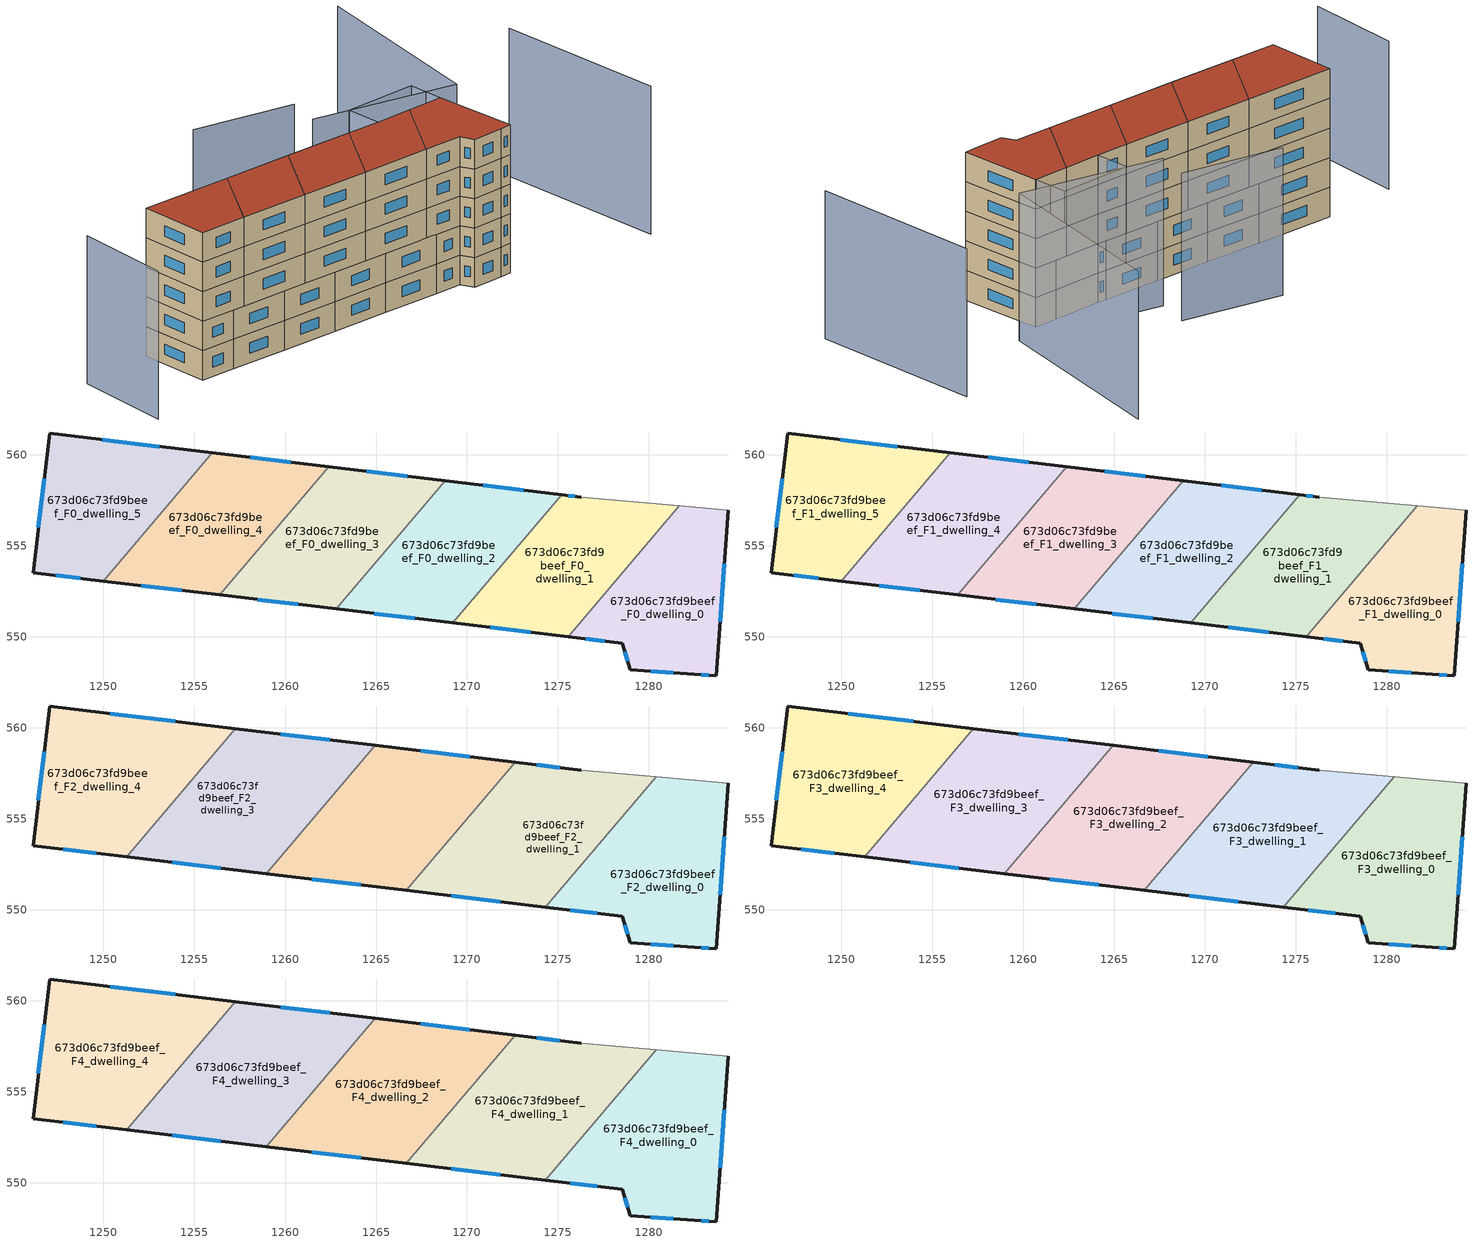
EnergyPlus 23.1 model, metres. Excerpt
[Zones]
673d06c73fd9beef_F0_dwelling_0
 floor ground (EU_floor_Construction): 1284.37,556.96 1283.72,547.85 1282.5,547.93 1278.98,548.17 1278.56,549.63 1275.57,549.99 1281.7,557.2 z0
 wall outside (EU_wall_Construction): 1275.57,549.99 1278.56,549.63 1278.98,548.17 1282.5,547.93 1283.72,547.85 1284.37,556.96 z0:3
 wall adiabatic (EU_wall_Construction): 1284.37,556.96 1281.7,557.2 z0:3
 wall to 673d06c73fd9beef_F0_dwelling_1 (EU_wall_Construction): 1281.7,557.2 1275.57,549.99 z0:3
 window (EU_Window_Construction): 1283.93,550.82 1284.15,554 / 1282.89,547.91 1283.32,547.88 / 1280.12,548.1 1281.35,548.01 / 1278.69,549.16 1278.84,548.65 / 1276.54,549.88 1277.59,549.75 z0.98:2.02
673d06c73fd9beef_F0_dwelling_1
 floor ground (EU_floor_Construction): 1281.7,557.2 1275.57,549.99 1269.22,550.75 1275.21,557.8 1276.3,557.67 z0
 wall outside (EU_wall_Construction): 1269.22,550.75 1275.57,549.99 / 1276.3,557.67 1275.21,557.8 z0:3
 wall adiabatic (EU_wall_Construction): 1281.7,557.2 1276.3,557.67 z0:3
 wall to 673d06c73fd9beef_F0_dwelling_2 (EU_wall_Construction): 1275.21,557.8 1269.22,550.75 z0:3
 window (EU_Window_Construction): 1271.29,550.51 1273.51,550.24 / 1275.94,557.72 1275.57,557.76 z0.98:2.02
673d06c73fd9beef_F0_dwelling_2
 floor ground (EU_floor_Construction): 1275.21,557.8 1269.22,550.75 1262.81,551.52 1268.8,558.57 z0
 wall outside (EU_wall_Construction): 1262.81,551.52 1269.22,550.75 / 1275.21,557.8 1268.8,558.57 z0:3
 wall to 673d06c73fd9beef_F0_dwelling_3 (EU_wall_Construction): 1268.8,558.57 1262.81,551.52 z0:3
 window (EU_Window_Construction): 1264.9,551.27 1267.14,551 / 1273.13,558.05 1270.89,558.32 z0.98:2.02
673d06c73fd9beef_F0_dwelling_3
 floor ground (EU_floor_Construction): 1268.8,558.57 1262.81,551.52 1256.41,552.29 1262.4,559.34 z0
 wall outside (EU_wall_Construction): 1256.41,552.29 1262.81,551.52 / 1268.8,558.57 1262.4,559.34 z0:3
 wall to 673d06c73fd9beef_F0_dwelling_4 (EU_wall_Construction): 1262.4,559.34 1256.41,552.29 z0:3
 window (EU_Window_Construction): 1258.49,552.04 1260.73,551.77 / 1266.72,558.82 1264.48,559.09 z0.98:2.02
673d06c73fd9beef_F0_dwelling_4
 floor ground (EU_floor_Construction): 1262.4,559.34 1256.41,552.29 1250,553.06 1255.99,560.11 z0
 wall outside (EU_wall_Construction): 1250,553.06 1256.41,552.29 / 1262.4,559.34 1255.99,560.11 z0:3
 wall to 673d06c73fd9beef_F0_dwelling_5 (EU_wall_Construction): 1255.99,560.11 1250,553.06 z0:3
 window (EU_Window_Construction): 1252.08,552.81 1254.32,552.54 / 1260.31,559.59 1258.07,559.86 z0.98:2.02
673d06c73fd9beef_F0_dwelling_5
 floor ground (EU_floor_Construction): 1255.99,560.11 1250,553.06 1246.13,553.53 1247.04,561.18 z0
 wall outside (EU_wall_Construction): 1255.99,560.11 1247.04,561.18 1246.13,553.53 1250,553.06 z0:3
 window (EU_Window_Construction): 1247.39,553.37 1248.74,553.21 / 1246.74,558.69 1246.42,556.02 / 1253.08,560.46 1249.95,560.84 z0.98:2.02
673d06c73fd9beef_F1_dwelling_0
 floor to 673d06c73fd9beef_F0_dwelling_0 (EU_floor_Construction): 1284.37,556.96 1283.72,547.85 1282.5,547.93 1278.98,548.17 1278.56,549.63 1275.57,549.99 1281.7,557.2 z3
 wall outside (EU_wall_Construction): 1275.57,549.99 1278.56,549.63 1278.98,548.17 1282.5,547.93 1283.72,547.85 1284.37,556.96 z3:6
 wall adiabatic (EU_wall_Construction): 1284.37,556.96 1281.7,557.2 z3:6
 wall to 673d06c73fd9beef_F1_dwelling_1 (EU_wall_Construction): 1281.7,557.2 1275.57,549.99 z3:6
 window (EU_Window_Construction): 1283.93,550.82 1284.15,554 / 1282.89,547.91 1283.32,547.88 / 1280.12,548.1 1281.35,548.01 / 1278.69,549.16 1278.84,548.65 / 1276.54,549.88 1277.59,549.75 z3.98:5.02
673d06c73fd9beef_F1_dwelling_1
 floor to 673d06c73fd9beef_F0_dwelling_1 (EU_floor_Construction): 1281.7,557.2 1275.57,549.99 1269.22,550.75 1275.21,557.8 1276.3,557.67 z3
 wall outside (EU_wall_Construction): 1269.22,550.75 1275.57,549.99 / 1276.3,557.67 1275.21,557.8 z3:6
 wall adiabatic (EU_wall_Construction): 1281.7,557.2 1276.3,557.67 z3:6
 wall to 673d06c73fd9beef_F1_dwelling_2 (EU_wall_Construction): 1275.21,557.8 1269.22,550.75 z3:6
 window (EU_Window_Construction): 1271.29,550.51 1273.51,550.24 / 1275.94,557.72 1275.57,557.76 z3.98:5.02
673d06c73fd9beef_F1_dwelling_2
 floor to 673d06c73fd9beef_F0_dwelling_2 (EU_floor_Construction): 1275.21,557.8 1269.22,550.75 1262.81,551.52 1268.8,558.57 z3
 wall outside (EU_wall_Construction): 1262.81,551.52 1269.22,550.75 / 1275.21,557.8 1268.8,558.57 z3:6
 wall to 673d06c73fd9beef_F1_dwelling_3 (EU_wall_Construction): 1268.8,558.57 1262.81,551.52 z3:6
 window (EU_Window_Construction): 1264.9,551.27 1267.14,551 / 1273.13,558.05 1270.89,558.32 z3.98:5.02
673d06c73fd9beef_F1_dwelling_3
 floor to 673d06c73fd9beef_F0_dwelling_3 (EU_floor_Construction): 1268.8,558.57 1262.81,551.52 1256.4,552.29 1262.4,559.34 z3
 wall outside (EU_wall_Construction): 1256.41,552.29 1262.81,551.52 / 1268.8,558.57 1262.4,559.34 z3:6
 wall to 673d06c73fd9beef_F1_dwelling_4 (EU_wall_Construction): 1262.4,559.34 1256.41,552.29 z3:6
 window (EU_Window_Construction): 1258.49,552.04 1260.73,551.77 / 1266.72,558.82 1264.48,559.09 z3.98:5.02
673d06c73fd9beef_F1_dwelling_4
 floor to 673d06c73fd9beef_F0_dwelling_4 (EU_floor_Construction): 1262.4,559.34 1256.4,552.29 1250,553.06 1255.99,560.11 z3
 wall outside (EU_wall_Construction): 1250,553.06 1256.41,552.29 / 1262.4,559.34 1255.99,560.11 z3:6
 wall to 673d06c73fd9beef_F1_dwelling_5 (EU_wall_Construction): 1255.99,560.11 1250,553.06 z3:6
 window (EU_Window_Construction): 1252.08,552.81 1254.32,552.54 / 1260.31,559.59 1258.07,559.86 z3.98:5.02
673d06c73fd9beef_F1_dwelling_5
 floor to 673d06c73fd9beef_F0_dwelling_5 (EU_floor_Construction): 1255.99,560.11 1250,553.06 1246.13,553.53 1247.04,561.18 z3
 wall outside (EU_wall_Construction): 1255.99,560.11 1247.04,561.18 1246.13,553.53 1250,553.06 z3:6
 window (EU_Window_Construction): 1247.39,553.37 1248.74,553.21 / 1246.74,558.69 1246.42,556.02 / 1253.08,560.46 1249.95,560.84 z3.98:5.02
673d06c73fd9beef_F2_dwelling_0
 floor to 673d06c73fd9beef_F1_dwelling_0 (EU_floor_Construction): 1284.37,556.96 1283.72,547.85 1282.5,547.93 1278.98,548.17 1278.56,549.63 1275.57,549.99 1281.7,557.2 z6
 floor to 673d06c73fd9beef_F1_dwelling_1 (EU_floor_Construction): 1281.7,557.2 1275.57,549.99 1274.32,550.14 1280.41,557.31 z6
 wall outside (EU_wall_Construction): 1274.32,550.14 1278.56,549.63 1278.98,548.17 1282.5,547.93 1283.72,547.85 1284.37,556.96 z6:9
 wall adiabatic (EU_wall_Construction): 1284.37,556.96 1280.41,557.31 z6:9
 wall to 673d06c73fd9beef_F2_dwelling_1 (EU_wall_Construction): 1280.41,557.31 1274.32,550.14 z6:9
 window (EU_Window_Construction): 1283.93,550.82 1284.15,554 / 1282.89,547.91 1283.32,547.88 / 1280.12,548.1 1281.35,548.01 / 1278.69,549.16 1278.84,548.65 / 1275.69,549.98 1277.18,549.8 z6.98:8.02
673d06c73fd9beef_F2_dwelling_1
 floor to 673d06c73fd9beef_F1_dwelling_1 (EU_floor_Construction): 1280.41,557.31 1274.32,550.14 1269.22,550.75 1275.21,557.8 1276.3,557.67 z6
 floor to 673d06c73fd9beef_F1_dwelling_2 (EU_floor_Construction): 1275.21,557.8 1269.22,550.75 1266.66,551.06 1272.65,558.11 z6
 wall outside (EU_wall_Construction): 1266.66,551.06 1274.32,550.14 / 1276.3,557.67 1272.65,558.11 z6:9
 wall adiabatic (EU_wall_Construction): 1280.41,557.31 1276.3,557.67 z6:9
 wall to 673d06c73fd9beef_F2_dwelling_2 (EU_wall_Construction): 1272.65,558.11 1266.66,551.06 z6:9
 window (EU_Window_Construction): 1269.15,550.76 1271.83,550.44 / 1275.11,557.82 1273.84,557.97 z6.98:8.02
673d06c73fd9beef_F2_dwelling_2
 floor to 673d06c73fd9beef_F1_dwelling_2 (EU_floor_Construction): 1272.65,558.11 1266.66,551.06 1262.81,551.52 1268.8,558.57 z6
 floor to 673d06c73fd9beef_F1_dwelling_3 (EU_floor_Construction): 1268.8,558.57 1262.81,551.52 1258.97,551.98 1264.96,559.03 z6
 wall outside (EU_wall_Construction): 1258.97,551.98 1266.66,551.06 / 1272.65,558.11 1264.96,559.03 z6:9
 wall to 673d06c73fd9beef_F2_dwelling_3 (EU_wall_Construction): 1264.96,559.03 1258.97,551.98 z6:9
 window (EU_Window_Construction): 1261.47,551.68 1264.16,551.36 / 1270.15,558.41 1267.46,558.73 z6.98:8.02
673d06c73fd9beef_F2_dwelling_3
 floor to 673d06c73fd9beef_F1_dwelling_3 (EU_floor_Construction): 1264.96,559.03 1258.97,551.98 1256.4,552.29 1262.39,559.34 z6
 floor to 673d06c73fd9beef_F1_dwelling_4 (EU_floor_Construction): 1262.39,559.34 1256.4,552.29 1251.28,552.91 1257.27,559.96 z6
 wall outside (EU_wall_Construction): 1251.28,552.91 1258.97,551.98 / 1264.96,559.03 1257.27,559.96 z6:9
 wall to 673d06c73fd9beef_F2_dwelling_4 (EU_wall_Construction): 1257.27,559.96 1251.28,552.91 z6:9
 window (EU_Window_Construction): 1253.78,552.61 1256.47,552.28 / 1262.46,559.33 1259.77,559.66 z6.98:8.02
673d06c73fd9beef_F2_dwelling_4
 floor to 673d06c73fd9beef_F1_dwelling_4 (EU_floor_Construction): 1257.27,559.96 1251.28,552.91 1250,553.06 1255.99,560.11 z6
 floor to 673d06c73fd9beef_F1_dwelling_5 (EU_floor_Construction): 1255.99,560.11 1250,553.06 1246.13,553.53 1247.04,561.18 z6
 wall outside (EU_wall_Construction): 1257.27,559.96 1247.04,561.18 1246.13,553.53 1251.28,552.91 z6:9
 window (EU_Window_Construction): 1247.8,553.32 1249.6,553.11 / 1246.74,558.69 1246.42,556.02 / 1253.94,560.36 1250.36,560.79 z6.98:8.02
673d06c73fd9beef_F3_dwelling_0
 floor to 673d06c73fd9beef_F2_dwelling_0 (EU_floor_Construction): 1284.37,556.96 1283.72,547.85 1282.5,547.93 1278.98,548.17 1278.56,549.63 1274.32,550.14 1280.41,557.31 z9
 wall outside (EU_wall_Construction): 1274.32,550.14 1278.56,549.63 1278.98,548.17 1282.5,547.93 1283.72,547.85 1284.37,556.96 z9:12
 wall adiabatic (EU_wall_Construction): 1284.37,556.96 1280.41,557.31 z9:12
 wall to 673d06c73fd9beef_F3_dwelling_1 (EU_wall_Construction): 1280.41,557.31 1274.32,550.14 z9:12
 window (EU_Window_Construction): 1283.93,550.82 1284.15,554 / 1282.89,547.91 1283.32,547.88 / 1280.12,548.1 1281.35,548.01 / 1278.69,549.16 1278.84,548.65 / 1275.69,549.98 1277.18,549.8 z9.98:11.02
673d06c73fd9beef_F3_dwelling_1
 floor to 673d06c73fd9beef_F2_dwelling_1 (EU_floor_Construction): 1280.41,557.31 1274.32,550.14 1266.66,551.06 1272.65,558.11 1276.3,557.67 z9
 wall outside (EU_wall_Construction): 1266.66,551.06 1274.32,550.14 / 1276.3,557.67 1272.65,558.11 z9:12
 wall adiabatic (EU_wall_Construction): 1280.41,557.31 1276.3,557.67 z9:12
 wall to 673d06c73fd9beef_F3_dwelling_2 (EU_wall_Construction): 1272.65,558.11 1266.66,551.06 z9:12
 window (EU_Window_Construction): 1269.15,550.76 1271.83,550.44 / 1275.11,557.82 1273.84,557.97 z9.98:11.02
673d06c73fd9beef_F3_dwelling_2
 floor to 673d06c73fd9beef_F2_dwelling_2 (EU_floor_Construction): 1272.65,558.11 1266.66,551.06 1258.97,551.98 1264.96,559.03 z9
 wall outside (EU_wall_Construction): 1258.97,551.98 1266.66,551.06 / 1272.65,558.11 1264.96,559.03 z9:12
 wall to 673d06c73fd9beef_F3_dwelling_3 (EU_wall_Construction): 1264.96,559.03 1258.97,551.98 z9:12
 window (EU_Window_Construction): 1261.47,551.68 1264.16,551.36 / 1270.15,558.41 1267.46,558.73 z9.98:11.02
673d06c73fd9beef_F3_dwelling_3
 floor to 673d06c73fd9beef_F2_dwelling_3 (EU_floor_Construction): 1264.96,559.03 1258.97,551.98 1251.28,552.91 1257.27,559.96 z9
 wall outside (EU_wall_Construction): 1251.28,552.91 1258.97,551.98 / 1264.96,559.03 1257.27,559.96 z9:12
 wall to 673d06c73fd9beef_F3_dwelling_4 (EU_wall_Construction): 1257.27,559.96 1251.28,552.91 z9:12
 window (EU_Window_Construction): 1253.78,552.61 1256.47,552.28 / 1262.46,559.33 1259.77,559.66 z9.98:11.02
673d06c73fd9beef_F3_dwelling_4
 floor to 673d06c73fd9beef_F2_dwelling_4 (EU_floor_Construction): 1257.27,559.96 1251.28,552.91 1246.13,553.53 1247.04,561.18 z9
 wall outside (EU_wall_Construction): 1257.27,559.96 1247.04,561.18 1246.13,553.53 1251.28,552.91 z9:12
 window (EU_Window_Construction): 1247.8,553.32 1249.6,553.11 / 1246.74,558.69 1246.42,556.02 / 1253.94,560.36 1250.36,560.79 z9.98:11.02
673d06c73fd9beef_F4_dwelling_0
 floor to 673d06c73fd9beef_F3_dwelling_0 (EU_floor_Construction): 1284.37,556.96 1283.72,547.85 1282.5,547.93 1278.98,548.17 1278.56,549.63 1274.32,550.14 1280.41,557.31 z12
 wall outside (EU_wall_Construction): 1274.32,550.14 1278.56,549.63 1278.98,548.17 1282.5,547.93 1283.72,547.85 1284.37,556.96 z12:15
 wall adiabatic (EU_wall_Construction): 1284.37,556.96 1280.41,557.31 z12:15
 wall to 673d06c73fd9beef_F4_dwelling_1 (EU_wall_Construction): 1280.41,557.31 1274.32,550.14 z12:15
 window (EU_Window_Construction): 1283.93,550.82 1284.15,554 / 1282.89,547.91 1283.32,547.88 / 1280.12,548.1 1281.35,548.01 / 1278.69,549.16 1278.84,548.65 / 1275.69,549.98 1277.18,549.8 z12.98:14.02
 roof outside (EU_roof_Construction): 1283.72,547.85 1284.37,556.96 1280.41,557.31 1274.32,550.14 1278.56,549.63 1278.98,548.17 1282.5,547.93 z15
673d06c73fd9beef_F4_dwelling_1
 floor to 673d06c73fd9beef_F3_dwelling_1 (EU_floor_Construction): 1280.41,557.31 1274.32,550.14 1266.66,551.06 1272.65,558.11 1276.3,557.67 z12
 wall outside (EU_wall_Construction): 1266.66,551.06 1274.32,550.14 / 1276.3,557.67 1272.65,558.11 z12:15
 wall adiabatic (EU_wall_Construction): 1280.41,557.31 1276.3,557.67 z12:15
 wall to 673d06c73fd9beef_F4_dwelling_2 (EU_wall_Construction): 1272.65,558.11 1266.66,551.06 z12:15
 window (EU_Window_Construction): 1269.15,550.76 1271.83,550.44 / 1275.11,557.82 1273.84,557.97 z12.98:14.02
 roof outside (EU_roof_Construction): 1274.32,550.14 1280.41,557.31 1276.3,557.67 1272.65,558.11 1266.66,551.06 z15
673d06c73fd9beef_F4_dwelling_2
 floor to 673d06c73fd9beef_F3_dwelling_2 (EU_floor_Construction): 1272.65,558.11 1266.66,551.06 1258.97,551.98 1264.96,559.03 z12
 wall outside (EU_wall_Construction): 1258.97,551.98 1266.66,551.06 / 1272.65,558.11 1264.96,559.03 z12:15
 wall to 673d06c73fd9beef_F4_dwelling_3 (EU_wall_Construction): 1264.96,559.03 1258.97,551.98 z12:15
 window (EU_Window_Construction): 1261.47,551.68 1264.16,551.36 / 1270.15,558.41 1267.46,558.73 z12.98:14.02
 roof outside (EU_roof_Construction): 1266.66,551.06 1272.65,558.11 1264.96,559.03 1258.97,551.98 z15
673d06c73fd9beef_F4_dwelling_3
 floor to 673d06c73fd9beef_F3_dwelling_3 (EU_floor_Construction): 1264.96,559.03 1258.97,551.98 1251.28,552.91 1257.27,559.96 z12
 wall outside (EU_wall_Construction): 1251.28,552.91 1258.97,551.98 / 1264.96,559.03 1257.27,559.96 z12:15
 wall to 673d06c73fd9beef_F4_dwelling_4 (EU_wall_Construction): 1257.27,559.96 1251.28,552.91 z12:15
 window (EU_Window_Construction): 1253.78,552.61 1256.47,552.28 / 1262.46,559.33 1259.77,559.66 z12.98:14.02
 roof outside (EU_roof_Construction): 1258.97,551.98 1264.96,559.03 1257.27,559.96 1251.28,552.91 z15
673d06c73fd9beef_F4_dwelling_4
 floor to 673d06c73fd9beef_F3_dwelling_4 (EU_floor_Construction): 1257.27,559.96 1251.28,552.91 1246.13,553.53 1247.04,561.18 z12
 wall outside (EU_wall_Construction): 1257.27,559.96 1247.04,561.18 1246.13,553.53 1251.28,552.91 z12:15
 window (EU_Window_Construction): 1247.8,553.32 1249.6,553.11 / 1246.74,558.69 1246.42,556.02 / 1253.94,560.36 1250.36,560.79 z12.98:14.02
 roof outside (EU_roof_Construction): 1251.28,552.91 1257.27,559.96 1247.04,561.18 1246.13,553.53 z15
shading: 1238.59,561.24 1236.6,550.87 / 1299.03,543.7 1300.8,562.49 / 1294.47,577.98 1287.74,557.8 / 1287.74,557.8 1272.88,562.75 / 1274.41,566.35 1263.8,569.67 / 1284.37,556.96 1276.3,557.67 / 1276.3,557.67 1276.63,561.48 / 1276.63,561.48 1284.7,560.77 / 1284.7,560.77 1284.37,556.96 z0:15
[Building]
EU S2 Campaign: North Axis=0; Terrain=City; Solar Distribution=FullExterior
[Site:Location]
Bologna: Latitude=44.5; Longitude=11.25; Time Zone=1; Elevation=37
[SizingPeriod:WeatherFileDays]
AnnualSizingPeriod: Begin Month=1; Begin Day of Month=1; End Month=12; End Day of Month=31; Day of Week for Start Day=Monday; Use Weather File Daylight Saving Period=No; Use Weather File Rain and Snow Indicators=No
[MATERIAL]
EU_InternalMass_Material: Roughness=MediumRough; Thickness=0.1; Conductivity=1; Density=1800; Specific Heat=900; Thermal Absorptance=0.9; Solar Absorptance=0.7; Visible Absorptance=0.7
[MATERIAL:NOMASS] Roughness=MediumRough; Thermal Absorptance=0.9; Solar Absorptance=0.7; Visible Absorptance=0.7
Name | Thermal Resistance
EU_wall_NoMass | 0.905828
EU_roof_NoMass | 0.37593
EU_floor_NoMass | 0.67114
[WINDOWMATERIAL:SIMPLEGLAZINGSYSTEM]
EU_Window_SimpleGlazing: UFactor=4.52486; Solar Heat Gain Coefficient=0.85; Visible Transmittance=0.85
[CONSTRUCTION]
EU_wall_Construction: EU_wall_NoMass
EU_roof_Construction: EU_roof_NoMass
EU_floor_Construction: EU_floor_NoMass
EU_Window_Construction: EU_Window_SimpleGlazing
EU_InternalMass_Construction: EU_InternalMass_Material
[ZONE] Type=1; Multiplier=1; Ceiling Height=autocalculate; Floor Area=autocalculate; Part of Total Floor Area=Yes
Name | Volume
673d06c73fd9beef_F0_dwelling_0 | 149.361
673d06c73fd9beef_F1_dwelling_0 | 149.362
673d06c73fd9beef_F2_dwelling_0 | 179.25
673d06c73fd9beef_F3_dwelling_0; 673d06c73fd9beef_F4_dwelling_0 | 179.251
673d06c73fd9beef_F0_dwelling_1 | 149.378
673d06c73fd9beef_F1_dwelling_1 | 149.377
673d06c73fd9beef_F2_dwelling_1 | 179.238
673d06c73fd9beef_F3_dwelling_1; 673d06c73fd9beef_F4_dwelling_1 | 179.247
673d06c73fd9beef_F0_dwelling_2; 673d06c73fd9beef_F1_dwelling_2; 673d06c73fd9beef_F0_dwelling_3; 673d06c73fd9beef_F1_dwelling_4 | 149.369
673d06c73fd9beef_F2_dwelling_2 | 179.228
673d06c73fd9beef_F3_dwelling_2; 673d06c73fd9beef_F4_dwelling_2 | 179.242
673d06c73fd9beef_F1_dwelling_3; 673d06c73fd9beef_F0_dwelling_4 | 149.37
673d06c73fd9beef_F2_dwelling_3 | 179.233
673d06c73fd9beef_F3_dwelling_3; 673d06c73fd9beef_F4_dwelling_3 | 179.239
673d06c73fd9beef_F2_dwelling_4 | 179.253
673d06c73fd9beef_F3_dwelling_4; 673d06c73fd9beef_F4_dwelling_4 | 179.256
673d06c73fd9beef_F0_dwelling_5; 673d06c73fd9beef_F1_dwelling_5 | 149.375
[INTERNALMASS] Construction=EU_InternalMass_Construction
Name | Zone or ZoneList | Surface Area
673d06c73fd9beef_F0_dwelling_0_EU_InternalMass | 673d06c73fd9beef_F0_dwelling_0 | 49.7871
673d06c73fd9beef_F0_dwelling_1_EU_InternalMass | 673d06c73fd9beef_F0_dwelling_1 | 49.7929
673d06c73fd9beef_F0_dwelling_2_EU_InternalMass | 673d06c73fd9beef_F0_dwelling_2 | 49.7898
673d06c73fd9beef_F0_dwelling_3_EU_InternalMass | 673d06c73fd9beef_F0_dwelling_3 | 49.7898
673d06c73fd9beef_F0_dwelling_4_EU_InternalMass | 673d06c73fd9beef_F0_dwelling_4 | 49.7898
673d06c73fd9beef_F0_dwelling_5_EU_InternalMass | 673d06c73fd9beef_F0_dwelling_5 | 49.7912
673d06c73fd9beef_F1_dwelling_0_EU_InternalMass | 673d06c73fd9beef_F1_dwelling_0 | 49.7871
673d06c73fd9beef_F1_dwelling_1_EU_InternalMass | 673d06c73fd9beef_F1_dwelling_1 | 49.7929
673d06c73fd9beef_F1_dwelling_2_EU_InternalMass | 673d06c73fd9beef_F1_dwelling_2 | 49.7898
673d06c73fd9beef_F1_dwelling_3_EU_InternalMass | 673d06c73fd9beef_F1_dwelling_3 | 49.7898
673d06c73fd9beef_F1_dwelling_4_EU_InternalMass | 673d06c73fd9beef_F1_dwelling_4 | 49.7898
673d06c73fd9beef_F1_dwelling_5_EU_InternalMass | 673d06c73fd9beef_F1_dwelling_5 | 49.7912
673d06c73fd9beef_F2_dwelling_0_EU_InternalMass | 673d06c73fd9beef_F2_dwelling_0 | 59.75
673d06c73fd9beef_F2_dwelling_1_EU_InternalMass | 673d06c73fd9beef_F2_dwelling_1 | 59.7489
673d06c73fd9beef_F2_dwelling_2_EU_InternalMass | 673d06c73fd9beef_F2_dwelling_2 | 59.7472
673d06c73fd9beef_F2_dwelling_3_EU_InternalMass | 673d06c73fd9beef_F2_dwelling_3 | 59.7463
673d06c73fd9beef_F2_dwelling_4_EU_InternalMass | 673d06c73fd9beef_F2_dwelling_4 | 59.7517
673d06c73fd9beef_F3_dwelling_0_EU_InternalMass | 673d06c73fd9beef_F3_dwelling_0 | 59.75
673d06c73fd9beef_F3_dwelling_1_EU_InternalMass | 673d06c73fd9beef_F3_dwelling_1 | 59.7489
673d06c73fd9beef_F3_dwelling_2_EU_InternalMass | 673d06c73fd9beef_F3_dwelling_2 | 59.7472
673d06c73fd9beef_F3_dwelling_3_EU_InternalMass | 673d06c73fd9beef_F3_dwelling_3 | 59.7463
673d06c73fd9beef_F3_dwelling_4_EU_InternalMass | 673d06c73fd9beef_F3_dwelling_4 | 59.7517
673d06c73fd9beef_F4_dwelling_0_EU_InternalMass | 673d06c73fd9beef_F4_dwelling_0 | 59.75
673d06c73fd9beef_F4_dwelling_1_EU_InternalMass | 673d06c73fd9beef_F4_dwelling_1 | 59.7489
673d06c73fd9beef_F4_dwelling_2_EU_InternalMass | 673d06c73fd9beef_F4_dwelling_2 | 59.7472
673d06c73fd9beef_F4_dwelling_3_EU_InternalMass | 673d06c73fd9beef_F4_dwelling_3 | 59.7463
673d06c73fd9beef_F4_dwelling_4_EU_InternalMass | 673d06c73fd9beef_F4_dwelling_4 | 59.7517
[OTHEREQUIPMENT] Fuel Type=Electricity; Design Level Calculation Method=Watts/Area; Power per Zone Floor Area=1; Fraction Latent=0; Fraction Radiant=0; Fraction Lost=0; Carbon Dioxide Generation Rate=0; EndUse Subcategory=EU_Step8_InternalGains
Name | Zone or ZoneList or Space or SpaceList | Schedule
EU_Step8_InternalGain_673d06c73fd9beef_F0_dwelling_0_f000 | 673d06c73fd9beef_F0_dwelling_0 | EU_Step8_GainSchedule_673d06c73fd9beef_F0_dwelling_0_f000
EU_Step8_InternalGain_673d06c73fd9beef_F0_dwelling_1_f000 | 673d06c73fd9beef_F0_dwelling_1 | EU_Step8_GainSchedule_673d06c73fd9beef_F0_dwelling_1_f000
EU_Step8_InternalGain_673d06c73fd9beef_F0_dwelling_2_f000 | 673d06c73fd9beef_F0_dwelling_2 | EU_Step8_GainSchedule_673d06c73fd9beef_F0_dwelling_2_f000
EU_Step8_InternalGain_673d06c73fd9beef_F0_dwelling_3_f000 | 673d06c73fd9beef_F0_dwelling_3 | EU_Step8_GainSchedule_673d06c73fd9beef_F0_dwelling_3_f000
EU_Step8_InternalGain_673d06c73fd9beef_F0_dwelling_4_f000 | 673d06c73fd9beef_F0_dwelling_4 | EU_Step8_GainSchedule_673d06c73fd9beef_F0_dwelling_4_f000
EU_Step8_InternalGain_673d06c73fd9beef_F0_dwelling_5_f000 | 673d06c73fd9beef_F0_dwelling_5 | EU_Step8_GainSchedule_673d06c73fd9beef_F0_dwelling_5_f000
EU_Step8_InternalGain_673d06c73fd9beef_F1_dwelling_0_f000 | 673d06c73fd9beef_F1_dwelling_0 | EU_Step8_GainSchedule_673d06c73fd9beef_F1_dwelling_0_f000
EU_Step8_InternalGain_673d06c73fd9beef_F1_dwelling_1_f000 | 673d06c73fd9beef_F1_dwelling_1 | EU_Step8_GainSchedule_673d06c73fd9beef_F1_dwelling_1_f000
EU_Step8_InternalGain_673d06c73fd9beef_F1_dwelling_2_f000 | 673d06c73fd9beef_F1_dwelling_2 | EU_Step8_GainSchedule_673d06c73fd9beef_F1_dwelling_2_f000
EU_Step8_InternalGain_673d06c73fd9beef_F1_dwelling_3_f000 | 673d06c73fd9beef_F1_dwelling_3 | EU_Step8_GainSchedule_673d06c73fd9beef_F1_dwelling_3_f000
EU_Step8_InternalGain_673d06c73fd9beef_F1_dwelling_4_f000 | 673d06c73fd9beef_F1_dwelling_4 | EU_Step8_GainSchedule_673d06c73fd9beef_F1_dwelling_4_f000
EU_Step8_InternalGain_673d06c73fd9beef_F1_dwelling_5_f000 | 673d06c73fd9beef_F1_dwelling_5 | EU_Step8_GainSchedule_673d06c73fd9beef_F1_dwelling_5_f000
EU_Step8_InternalGain_673d06c73fd9beef_F2_dwelling_0_f000 | 673d06c73fd9beef_F2_dwelling_0 | EU_Step8_GainSchedule_673d06c73fd9beef_F2_dwelling_0_f000
EU_Step8_InternalGain_673d06c73fd9beef_F2_dwelling_1_f000 | 673d06c73fd9beef_F2_dwelling_1 | EU_Step8_GainSchedule_673d06c73fd9beef_F2_dwelling_1_f000
EU_Step8_InternalGain_673d06c73fd9beef_F2_dwelling_2_f000 | 673d06c73fd9beef_F2_dwelling_2 | EU_Step8_GainSchedule_673d06c73fd9beef_F2_dwelling_2_f000
EU_Step8_InternalGain_673d06c73fd9beef_F2_dwelling_3_f000 | 673d06c73fd9beef_F2_dwelling_3 | EU_Step8_GainSchedule_673d06c73fd9beef_F2_dwelling_3_f000
EU_Step8_InternalGain_673d06c73fd9beef_F2_dwelling_4_f000 | 673d06c73fd9beef_F2_dwelling_4 | EU_Step8_GainSchedule_673d06c73fd9beef_F2_dwelling_4_f000
EU_Step8_InternalGain_673d06c73fd9beef_F3_dwelling_0_f000 | 673d06c73fd9beef_F3_dwelling_0 | EU_Step8_GainSchedule_673d06c73fd9beef_F3_dwelling_0_f000
EU_Step8_InternalGain_673d06c73fd9beef_F3_dwelling_1_f000 | 673d06c73fd9beef_F3_dwelling_1 | EU_Step8_GainSchedule_673d06c73fd9beef_F3_dwelling_1_f000
EU_Step8_InternalGain_673d06c73fd9beef_F3_dwelling_2_f000 | 673d06c73fd9beef_F3_dwelling_2 | EU_Step8_GainSchedule_673d06c73fd9beef_F3_dwelling_2_f000
EU_Step8_InternalGain_673d06c73fd9beef_F3_dwelling_3_f000 | 673d06c73fd9beef_F3_dwelling_3 | EU_Step8_GainSchedule_673d06c73fd9beef_F3_dwelling_3_f000
EU_Step8_InternalGain_673d06c73fd9beef_F3_dwelling_4_f000 | 673d06c73fd9beef_F3_dwelling_4 | EU_Step8_GainSchedule_673d06c73fd9beef_F3_dwelling_4_f000
EU_Step8_InternalGain_673d06c73fd9beef_F4_dwelling_0_f000 | 673d06c73fd9beef_F4_dwelling_0 | EU_Step8_GainSchedule_673d06c73fd9beef_F4_dwelling_0_f000
EU_Step8_InternalGain_673d06c73fd9beef_F4_dwelling_1_f000 | 673d06c73fd9beef_F4_dwelling_1 | EU_Step8_GainSchedule_673d06c73fd9beef_F4_dwelling_1_f000
EU_Step8_InternalGain_673d06c73fd9beef_F4_dwelling_2_f000 | 673d06c73fd9beef_F4_dwelling_2 | EU_Step8_GainSchedule_673d06c73fd9beef_F4_dwelling_2_f000
EU_Step8_InternalGain_673d06c73fd9beef_F4_dwelling_3_f000 | 673d06c73fd9beef_F4_dwelling_3 | EU_Step8_GainSchedule_673d06c73fd9beef_F4_dwelling_3_f000
EU_Step8_InternalGain_673d06c73fd9beef_F4_dwelling_4_f000 | 673d06c73fd9beef_F4_dwelling_4 | EU_Step8_GainSchedule_673d06c73fd9beef_F4_dwelling_4_f000
[ZONEVENTILATION:DESIGNFLOWRATE] Schedule=EU_AlwaysOn; Design Flow Rate Calculation Method=AirChanges/Hour; Air Changes per Hour=0.73129; Ventilation Type=Natural; Fan Pressure Rise=0; Fan Total Efficiency=1; Constant Term Coefficient=1; Temperature Term Coefficient=0; Velocity Term Coefficient=0; Velocity Squared Term Coefficient=0; Minimum Indoor Temperature=-100; Maximum Indoor Temperature=100; Delta Temperature=-100; Minimum Outdoor Temperature=-100; Maximum Outdoor Temperature=100; Maximum Wind Speed=40
Name | Zone or ZoneList or Space or SpaceList
EU_ConstantAir_673d06c73fd9beef_F0_dwelling_0 | 673d06c73fd9beef_F0_dwelling_0
EU_ConstantAir_673d06c73fd9beef_F0_dwelling_1 | 673d06c73fd9beef_F0_dwelling_1
EU_ConstantAir_673d06c73fd9beef_F0_dwelling_2 | 673d06c73fd9beef_F0_dwelling_2
EU_ConstantAir_673d06c73fd9beef_F0_dwelling_3 | 673d06c73fd9beef_F0_dwelling_3
EU_ConstantAir_673d06c73fd9beef_F0_dwelling_4 | 673d06c73fd9beef_F0_dwelling_4
EU_ConstantAir_673d06c73fd9beef_F0_dwelling_5 | 673d06c73fd9beef_F0_dwelling_5
EU_ConstantAir_673d06c73fd9beef_F1_dwelling_0 | 673d06c73fd9beef_F1_dwelling_0
EU_ConstantAir_673d06c73fd9beef_F1_dwelling_1 | 673d06c73fd9beef_F1_dwelling_1
EU_ConstantAir_673d06c73fd9beef_F1_dwelling_2 | 673d06c73fd9beef_F1_dwelling_2
EU_ConstantAir_673d06c73fd9beef_F1_dwelling_3 | 673d06c73fd9beef_F1_dwelling_3
EU_ConstantAir_673d06c73fd9beef_F1_dwelling_4 | 673d06c73fd9beef_F1_dwelling_4
EU_ConstantAir_673d06c73fd9beef_F1_dwelling_5 | 673d06c73fd9beef_F1_dwelling_5
EU_ConstantAir_673d06c73fd9beef_F2_dwelling_0 | 673d06c73fd9beef_F2_dwelling_0
EU_ConstantAir_673d06c73fd9beef_F2_dwelling_1 | 673d06c73fd9beef_F2_dwelling_1
EU_ConstantAir_673d06c73fd9beef_F2_dwelling_2 | 673d06c73fd9beef_F2_dwelling_2
EU_ConstantAir_673d06c73fd9beef_F2_dwelling_3 | 673d06c73fd9beef_F2_dwelling_3
EU_ConstantAir_673d06c73fd9beef_F2_dwelling_4 | 673d06c73fd9beef_F2_dwelling_4
EU_ConstantAir_673d06c73fd9beef_F3_dwelling_0 | 673d06c73fd9beef_F3_dwelling_0
EU_ConstantAir_673d06c73fd9beef_F3_dwelling_1 | 673d06c73fd9beef_F3_dwelling_1
EU_ConstantAir_673d06c73fd9beef_F3_dwelling_2 | 673d06c73fd9beef_F3_dwelling_2
EU_ConstantAir_673d06c73fd9beef_F3_dwelling_3 | 673d06c73fd9beef_F3_dwelling_3
EU_ConstantAir_673d06c73fd9beef_F3_dwelling_4 | 673d06c73fd9beef_F3_dwelling_4
EU_ConstantAir_673d06c73fd9beef_F4_dwelling_0 | 673d06c73fd9beef_F4_dwelling_0
EU_ConstantAir_673d06c73fd9beef_F4_dwelling_1 | 673d06c73fd9beef_F4_dwelling_1
EU_ConstantAir_673d06c73fd9beef_F4_dwelling_2 | 673d06c73fd9beef_F4_dwelling_2
EU_ConstantAir_673d06c73fd9beef_F4_dwelling_3 | 673d06c73fd9beef_F4_dwelling_3
EU_ConstantAir_673d06c73fd9beef_F4_dwelling_4 | 673d06c73fd9beef_F4_dwelling_4
[HVACTEMPLATE:THERMOSTAT] Constant Heating Setpoint=20; Constant Cooling Setpoint=50
EU_HeatOnly_673d06c73fd9beef_F0_dwelling_0; EU_HeatOnly_673d06c73fd9beef_F0_dwelling_1; EU_HeatOnly_673d06c73fd9beef_F0_dwelling_2; EU_HeatOnly_673d06c73fd9beef_F0_dwelling_3; EU_HeatOnly_673d06c73fd9beef_F0_dwelling_4; EU_HeatOnly_673d06c73fd9beef_F0_dwelling_5; EU_HeatOnly_673d06c73fd9beef_F1_dwelling_0; EU_HeatOnly_673d06c73fd9beef_F1_dwelling_1; EU_HeatOnly_673d06c73fd9beef_F1_dwelling_2; EU_HeatOnly_673d06c73fd9beef_F1_dwelling_3; EU_HeatOnly_673d06c73fd9beef_F1_dwelling_4; EU_HeatOnly_673d06c73fd9beef_F1_dwelling_5; EU_HeatOnly_673d06c73fd9beef_F2_dwelling_0; EU_HeatOnly_673d06c73fd9beef_F2_dwelling_1; EU_HeatOnly_673d06c73fd9beef_F2_dwelling_2; EU_HeatOnly_673d06c73fd9beef_F2_dwelling_3; EU_HeatOnly_673d06c73fd9beef_F2_dwelling_4; EU_HeatOnly_673d06c73fd9beef_F3_dwelling_0; EU_HeatOnly_673d06c73fd9beef_F3_dwelling_1; EU_HeatOnly_673d06c73fd9beef_F3_dwelling_2; EU_HeatOnly_673d06c73fd9beef_F3_dwelling_3; EU_HeatOnly_673d06c73fd9beef_F3_dwelling_4; EU_HeatOnly_673d06c73fd9beef_F4_dwelling_0; EU_HeatOnly_673d06c73fd9beef_F4_dwelling_1; EU_HeatOnly_673d06c73fd9beef_F4_dwelling_2; EU_HeatOnly_673d06c73fd9beef_F4_dwelling_3; EU_HeatOnly_673d06c73fd9beef_F4_dwelling_4
[HVACTEMPLATE:ZONE:IDEALLOADSAIRSYSTEM] System Availability Schedule=EU_AlwaysOn; Maximum Heating Supply Air Temperature=50; Minimum Cooling Supply Air Temperature=13; Maximum Heating Supply Air Humidity Ratio=0.0156; Minimum Cooling Supply Air Humidity Ratio=0.0077; Heating Limit=NoLimit; Cooling Limit=NoLimit; Heating Availability Schedule=EU_AlwaysOn; Cooling Availability Schedule=EU_CoolingOff; Dehumidification Control Type=ConstantSensibleHeatRatio; Cooling Sensible Heat Ratio=0.7; Dehumidification Setpoint=60; Humidification Control Type=None; Humidification Setpoint=30; Outdoor Air Method=None; Outdoor Air Flow Rate per Person=0.00944; Outdoor Air Flow Rate per Zone Floor Area=0; Outdoor Air Flow Rate per Zone=0; Demand Controlled Ventilation Type=None; Outdoor Air Economizer Type=NoEconomizer; Heat Recovery Type=None; Sensible Heat Recovery Effectiveness=0.7; Latent Heat Recovery Effectiveness=0.65
Name | Template Thermostat
673d06c73fd9beef_F0_dwelling_0 | EU_HeatOnly_673d06c73fd9beef_F0_dwelling_0
673d06c73fd9beef_F0_dwelling_1 | EU_HeatOnly_673d06c73fd9beef_F0_dwelling_1
673d06c73fd9beef_F0_dwelling_2 | EU_HeatOnly_673d06c73fd9beef_F0_dwelling_2
673d06c73fd9beef_F0_dwelling_3 | EU_HeatOnly_673d06c73fd9beef_F0_dwelling_3
673d06c73fd9beef_F0_dwelling_4 | EU_HeatOnly_673d06c73fd9beef_F0_dwelling_4
673d06c73fd9beef_F0_dwelling_5 | EU_HeatOnly_673d06c73fd9beef_F0_dwelling_5
673d06c73fd9beef_F1_dwelling_0 | EU_HeatOnly_673d06c73fd9beef_F1_dwelling_0
673d06c73fd9beef_F1_dwelling_1 | EU_HeatOnly_673d06c73fd9beef_F1_dwelling_1
673d06c73fd9beef_F1_dwelling_2 | EU_HeatOnly_673d06c73fd9beef_F1_dwelling_2
673d06c73fd9beef_F1_dwelling_3 | EU_HeatOnly_673d06c73fd9beef_F1_dwelling_3
673d06c73fd9beef_F1_dwelling_4 | EU_HeatOnly_673d06c73fd9beef_F1_dwelling_4
673d06c73fd9beef_F1_dwelling_5 | EU_HeatOnly_673d06c73fd9beef_F1_dwelling_5
673d06c73fd9beef_F2_dwelling_0 | EU_HeatOnly_673d06c73fd9beef_F2_dwelling_0
673d06c73fd9beef_F2_dwelling_1 | EU_HeatOnly_673d06c73fd9beef_F2_dwelling_1
673d06c73fd9beef_F2_dwelling_2 | EU_HeatOnly_673d06c73fd9beef_F2_dwelling_2
673d06c73fd9beef_F2_dwelling_3 | EU_HeatOnly_673d06c73fd9beef_F2_dwelling_3
673d06c73fd9beef_F2_dwelling_4 | EU_HeatOnly_673d06c73fd9beef_F2_dwelling_4
673d06c73fd9beef_F3_dwelling_0 | EU_HeatOnly_673d06c73fd9beef_F3_dwelling_0
673d06c73fd9beef_F3_dwelling_1 | EU_HeatOnly_673d06c73fd9beef_F3_dwelling_1
673d06c73fd9beef_F3_dwelling_2 | EU_HeatOnly_673d06c73fd9beef_F3_dwelling_2
673d06c73fd9beef_F3_dwelling_3 | EU_HeatOnly_673d06c73fd9beef_F3_dwelling_3
673d06c73fd9beef_F3_dwelling_4 | EU_HeatOnly_673d06c73fd9beef_F3_dwelling_4
673d06c73fd9beef_F4_dwelling_0 | EU_HeatOnly_673d06c73fd9beef_F4_dwelling_0
673d06c73fd9beef_F4_dwelling_1 | EU_HeatOnly_673d06c73fd9beef_F4_dwelling_1
673d06c73fd9beef_F4_dwelling_2 | EU_HeatOnly_673d06c73fd9beef_F4_dwelling_2
673d06c73fd9beef_F4_dwelling_3 | EU_HeatOnly_673d06c73fd9beef_F4_dwelling_3
673d06c73fd9beef_F4_dwelling_4 | EU_HeatOnly_673d06c73fd9beef_F4_dwelling_4
[SIZING:ZONE] Zone Cooling Design Supply Air Temperature Input Method=SupplyAirTemperature; Zone Cooling Design Supply Air Temperature=13; Zone Heating Design Supply Air Temperature Input Method=SupplyAirTemperature; Zone Heating Design Supply Air Temperature=50; Zone Cooling Design Supply Air Humidity Ratio=0.008; Zone Heating Design Supply Air Humidity Ratio=0.008; Cooling Design Air Flow Method=DesignDay; Cooling Design Air Flow Rate=0; Cooling Minimum Air Flow per Zone Floor Area=0.000762; Cooling Minimum Air Flow=0; Cooling Minimum Air Flow Fraction=0.2; Heating Design Air Flow Method=DesignDay; Heating Design Air Flow Rate=0; Heating Maximum Air Flow per Zone Floor Area=0.002032; Heating Maximum Air Flow=0.141576; Heating Maximum Air Flow Fraction=0.3; Account for Dedicated Outdoor Air System=No; Dedicated Outdoor Air System Control Strategy=NeutralSupplyAir; Dedicated Outdoor Air Low Setpoint Temperature for Design=autosize; Dedicated Outdoor Air High Setpoint Temperature for Design=autosize; Zone Load Sizing Method=Sensible Load Only No Latent Load; Zone Latent Cooling Design Supply Air Humidity Ratio Input Method=HumidityRatioDifference; Zone Cooling Design Supply Air Humidity Ratio Difference=0.005; Zone Latent Heating Design Supply Air Humidity Ratio Input Method=HumidityRatioDifference; Zone Humidification Design Supply Air Humidity Ratio Difference=0.005
673d06c73fd9beef_F0_dwelling_0; 673d06c73fd9beef_F0_dwelling_1; 673d06c73fd9beef_F0_dwelling_2; 673d06c73fd9beef_F0_dwelling_3; 673d06c73fd9beef_F0_dwelling_4; 673d06c73fd9beef_F0_dwelling_5; 673d06c73fd9beef_F1_dwelling_0; 673d06c73fd9beef_F1_dwelling_1; 673d06c73fd9beef_F1_dwelling_2; 673d06c73fd9beef_F1_dwelling_3; 673d06c73fd9beef_F1_dwelling_4; 673d06c73fd9beef_F1_dwelling_5; 673d06c73fd9beef_F2_dwelling_0; 673d06c73fd9beef_F2_dwelling_1; 673d06c73fd9beef_F2_dwelling_2; 673d06c73fd9beef_F2_dwelling_3; 673d06c73fd9beef_F2_dwelling_4; 673d06c73fd9beef_F3_dwelling_0; 673d06c73fd9beef_F3_dwelling_1; 673d06c73fd9beef_F3_dwelling_2; 673d06c73fd9beef_F3_dwelling_3; 673d06c73fd9beef_F3_dwelling_4; 673d06c73fd9beef_F4_dwelling_0; 673d06c73fd9beef_F4_dwelling_1; 673d06c73fd9beef_F4_dwelling_2; 673d06c73fd9beef_F4_dwelling_3; 673d06c73fd9beef_F4_dwelling_4
[SCHEDULE:CONSTANT]
Name | Hourly Value
EU_AlwaysOn | 1
EU_CoolingOff | 0
[SCHEDULE:FILE] Column Number=1; Rows to Skip at Top=0; Number of Hours of Data=8760; Column Separator=Comma; Interpolate to Timestep=No; Minutes per Item=60; Adjust Schedule for Daylight Savings=Yes
Name | File
EU_Step8_GainSchedule_673d06c73fd9beef_F0_dwelling_0_f000 | ../../schedules/673d06c73fd9beef/673d06c73fd9beef_F0_dwelling_0_f000_gain.csv
EU_Step8_GainSchedule_673d06c73fd9beef_F0_dwelling_1_f000 | ../../schedules/673d06c73fd9beef/673d06c73fd9beef_F0_dwelling_1_f000_gain.csv
EU_Step8_GainSchedule_673d06c73fd9beef_F0_dwelling_2_f000 | ../../schedules/673d06c73fd9beef/673d06c73fd9beef_F0_dwelling_2_f000_gain.csv
EU_Step8_GainSchedule_673d06c73fd9beef_F0_dwelling_3_f000 | ../../schedules/673d06c73fd9beef/673d06c73fd9beef_F0_dwelling_3_f000_gain.csv
EU_Step8_GainSchedule_673d06c73fd9beef_F0_dwelling_4_f000 | ../../schedules/673d06c73fd9beef/673d06c73fd9beef_F0_dwelling_4_f000_gain.csv
EU_Step8_GainSchedule_673d06c73fd9beef_F0_dwelling_5_f000 | ../../schedules/673d06c73fd9beef/673d06c73fd9beef_F0_dwelling_5_f000_gain.csv
EU_Step8_GainSchedule_673d06c73fd9beef_F1_dwelling_0_f000 | ../../schedules/673d06c73fd9beef/673d06c73fd9beef_F1_dwelling_0_f000_gain.csv
EU_Step8_GainSchedule_673d06c73fd9beef_F1_dwelling_1_f000 | ../../schedules/673d06c73fd9beef/673d06c73fd9beef_F1_dwelling_1_f000_gain.csv
EU_Step8_GainSchedule_673d06c73fd9beef_F1_dwelling_2_f000 | ../../schedules/673d06c73fd9beef/673d06c73fd9beef_F1_dwelling_2_f000_gain.csv
EU_Step8_GainSchedule_673d06c73fd9beef_F1_dwelling_3_f000 | ../../schedules/673d06c73fd9beef/673d06c73fd9beef_F1_dwelling_3_f000_gain.csv
EU_Step8_GainSchedule_673d06c73fd9beef_F1_dwelling_4_f000 | ../../schedules/673d06c73fd9beef/673d06c73fd9beef_F1_dwelling_4_f000_gain.csv
EU_Step8_GainSchedule_673d06c73fd9beef_F1_dwelling_5_f000 | ../../schedules/673d06c73fd9beef/673d06c73fd9beef_F1_dwelling_5_f000_gain.csv
EU_Step8_GainSchedule_673d06c73fd9beef_F2_dwelling_0_f000 | ../../schedules/673d06c73fd9beef/673d06c73fd9beef_F2_dwelling_0_f000_gain.csv
EU_Step8_GainSchedule_673d06c73fd9beef_F2_dwelling_1_f000 | ../../schedules/673d06c73fd9beef/673d06c73fd9beef_F2_dwelling_1_f000_gain.csv
EU_Step8_GainSchedule_673d06c73fd9beef_F2_dwelling_2_f000 | ../../schedules/673d06c73fd9beef/673d06c73fd9beef_F2_dwelling_2_f000_gain.csv
EU_Step8_GainSchedule_673d06c73fd9beef_F2_dwelling_3_f000 | ../../schedules/673d06c73fd9beef/673d06c73fd9beef_F2_dwelling_3_f000_gain.csv
EU_Step8_GainSchedule_673d06c73fd9beef_F2_dwelling_4_f000 | ../../schedules/673d06c73fd9beef/673d06c73fd9beef_F2_dwelling_4_f000_gain.csv
EU_Step8_GainSchedule_673d06c73fd9beef_F3_dwelling_0_f000 | ../../schedules/673d06c73fd9beef/673d06c73fd9beef_F3_dwelling_0_f000_gain.csv
EU_Step8_GainSchedule_673d06c73fd9beef_F3_dwelling_1_f000 | ../../schedules/673d06c73fd9beef/673d06c73fd9beef_F3_dwelling_1_f000_gain.csv
EU_Step8_GainSchedule_673d06c73fd9beef_F3_dwelling_2_f000 | ../../schedules/673d06c73fd9beef/673d06c73fd9beef_F3_dwelling_2_f000_gain.csv
EU_Step8_GainSchedule_673d06c73fd9beef_F3_dwelling_3_f000 | ../../schedules/673d06c73fd9beef/673d06c73fd9beef_F3_dwelling_3_f000_gain.csv
EU_Step8_GainSchedule_673d06c73fd9beef_F3_dwelling_4_f000 | ../../schedules/673d06c73fd9beef/673d06c73fd9beef_F3_dwelling_4_f000_gain.csv
EU_Step8_GainSchedule_673d06c73fd9beef_F4_dwelling_0_f000 | ../../schedules/673d06c73fd9beef/673d06c73fd9beef_F4_dwelling_0_f000_gain.csv
EU_Step8_GainSchedule_673d06c73fd9beef_F4_dwelling_1_f000 | ../../schedules/673d06c73fd9beef/673d06c73fd9beef_F4_dwelling_1_f000_gain.csv
EU_Step8_GainSchedule_673d06c73fd9beef_F4_dwelling_2_f000 | ../../schedules/673d06c73fd9beef/673d06c73fd9beef_F4_dwelling_2_f000_gain.csv
EU_Step8_GainSchedule_673d06c73fd9beef_F4_dwelling_3_f000 | ../../schedules/673d06c73fd9beef/673d06c73fd9beef_F4_dwelling_3_f000_gain.csv
EU_Step8_GainSchedule_673d06c73fd9beef_F4_dwelling_4_f000 | ../../schedules/673d06c73fd9beef/673d06c73fd9beef_F4_dwelling_4_f000_gain.csv
